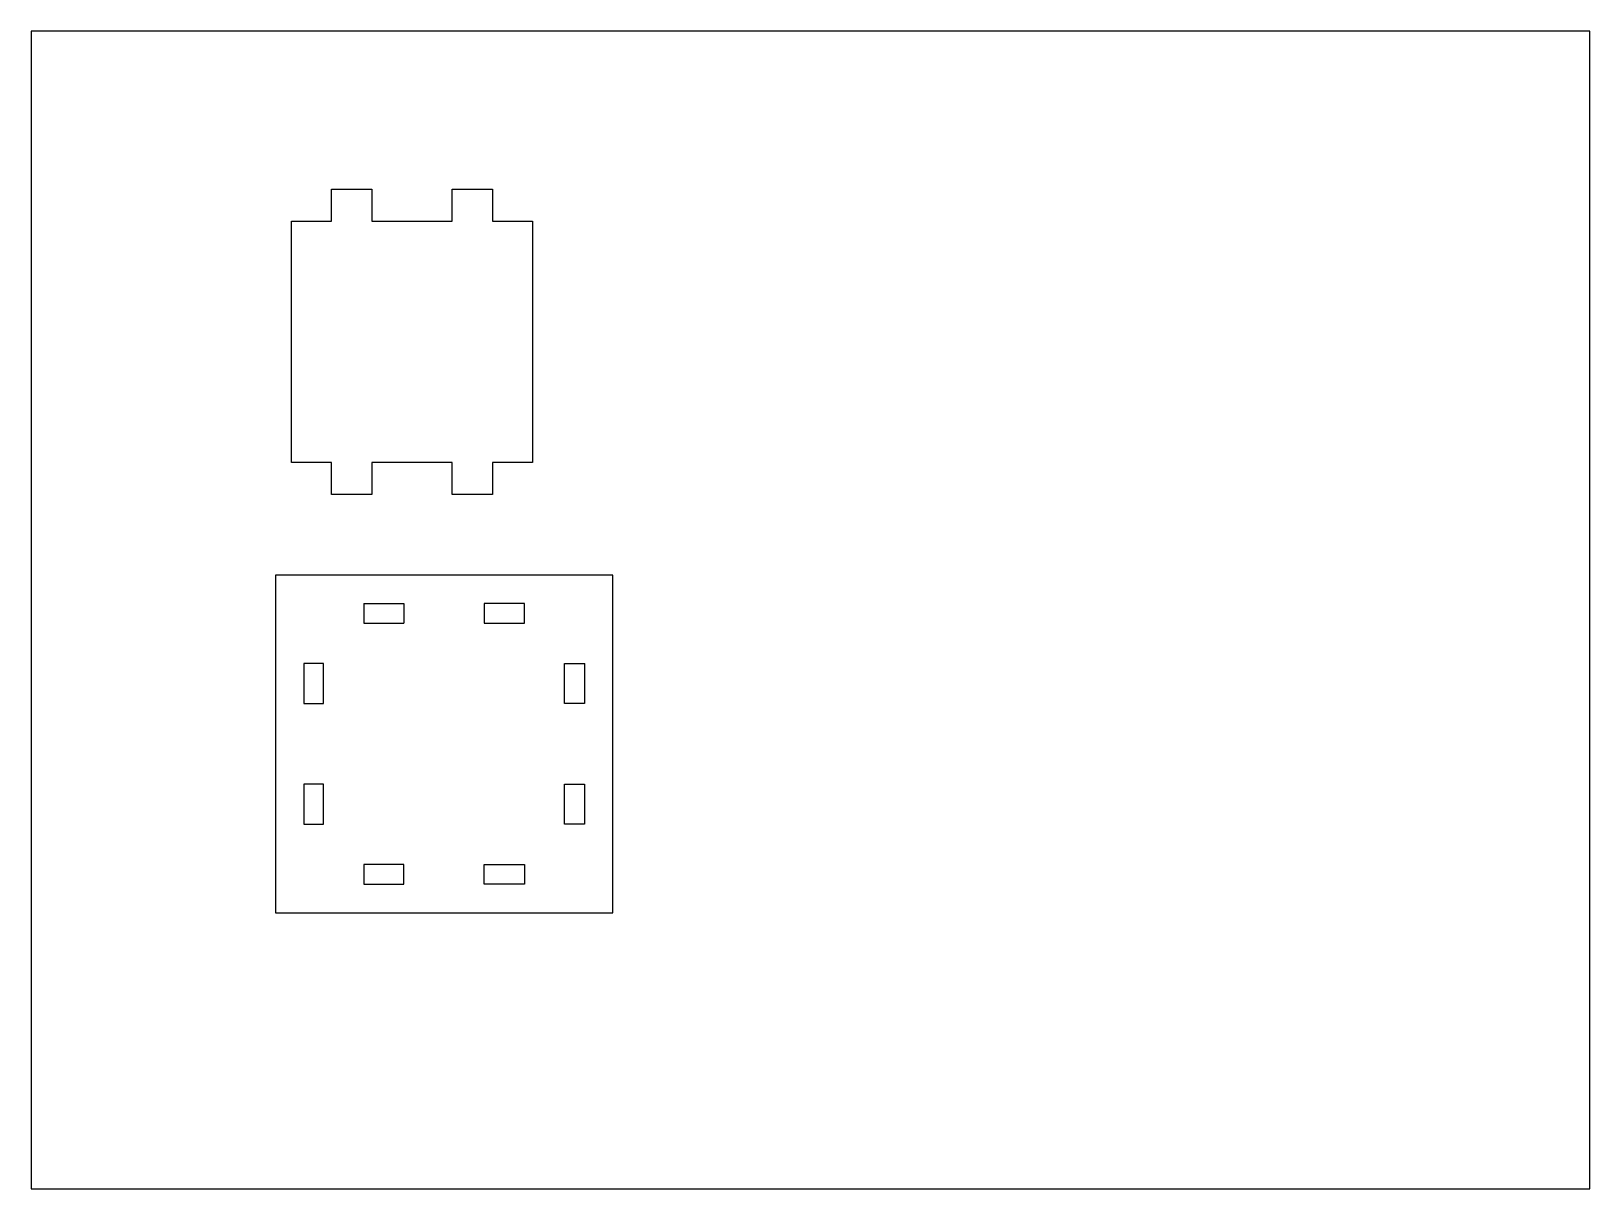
# Model space of a CAD drawing. Header units: millimetres. Extents: x -189 to 5, y -91 to 53.
import ezdxf

# ---------------------------------------------------------------- set-up
doc = ezdxf.new("R2010")
doc.units = ezdxf.units.MM
doc.header["$MEASUREMENT"] = 0
doc.layers.add('Livello 02', color=192, linetype='Continuous', true_color=0x7d26cd)

msp = doc.modelspace()

# ---------------------------------------------------------------- linework, layer by layer
at = {"layer": 'Livello 02'}
for p, q in [((-147.6, -18.2), (-142.6, -18.2)), ((-147.6, -18.2), (-147.6, -20.65)), ((-142.6, -18.2), (-142.6, -20.65)), ((-147.6, -20.65), (-142.6, -20.65)), ((-122.6, -25.65), (-120.1, -25.65))]:
    msp.add_line(p, q, dxfattribs=at)
for points in [[(-189, -91), (5, -91), (5, 53), (-189, 53)], [(-156.6, 29.35), (-151.6, 29.35), (-151.6, 33.35), (-146.6, 33.35), (-146.6, 29.35), (-136.6, 29.35), (-136.6, 33.35), (-131.6, 33.35), (-131.6, 29.35), (-126.6, 29.35), (-126.6, -0.65), (-131.6, -0.65), (-131.6, -4.65), (-136.6, -4.65), (-136.6, -0.65), (-146.6, -0.65), (-146.6, -4.65), (-151.6, -4.65), (-151.6, -0.65), (-156.6, -0.65)], [(-158.6, -56.65), (-116.6, -56.65), (-116.6, -14.65), (-158.6, -14.65)], [(-132.6, -20.65), (-127.6, -20.65), (-127.6, -18.2), (-132.6, -18.2)], [(-155.05, -30.65), (-152.6, -30.65), (-152.6, -25.65), (-155.05, -25.65)], [(-122.6, -25.65), (-120.15, -25.65), (-120.15, -30.65), (-122.6, -30.65)], [(-155.05, -45.65), (-152.6, -45.65), (-152.6, -40.65), (-155.05, -40.65)], [(-120.15, -40.65), (-120.15, -45.65), (-122.6, -45.65), (-122.6, -40.65)], [(-142.6, -53.1), (-142.6, -50.65), (-147.6, -50.65), (-147.6, -53.1)], [(-127.6, -50.65), (-127.6, -53.1), (-132.6, -53.1), (-132.6, -50.65)]]:
    msp.add_lwpolyline(points, close=True, dxfattribs=at)

doc.saveas('drawing.dxf')
